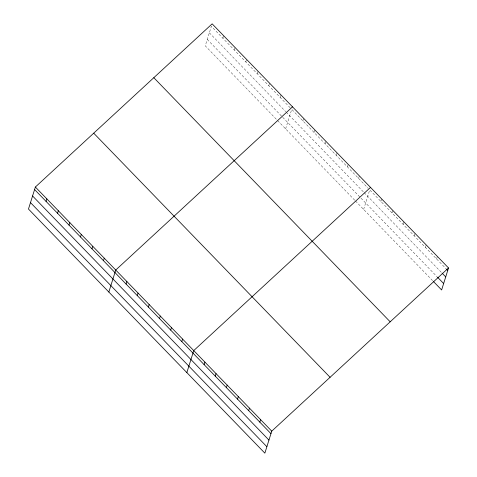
<?xml version="1.0" encoding="UTF-8"?>
<svg xmlns="http://www.w3.org/2000/svg" width="477" height="477" viewBox="0 0 477 477"><rect width="100%" height="100%" fill="white"/><g stroke="black" fill="none" stroke-linecap="round" stroke-linejoin="round"><path stroke-width="0.36" stroke-dasharray="2.38 1.79" d="M222.842 38.208L223.63 35.709M234.326 50.067L235.107 47.563M245.804 61.921L246.591 59.422M257.288 73.78L258.069 71.276M268.766 85.639L269.553 83.135M280.249 97.493L281.036 94.989M285.622 128.85L291.733 109.352L368.214 188.337M302.871 120.86L303.658 118.356M314.015 132.367L314.802 129.863M325.159 143.875L325.946 141.371M336.303 155.383L337.09 152.878M347.447 166.89L348.234 164.386M358.591 178.398L359.378 175.894M363.623 209.403L369.735 189.906L446.222 268.891M380.879 201.413L381.666 198.909M392.022 212.921L392.809 210.417M403.166 224.428L403.953 221.924M414.31 235.936L415.097 233.432M425.454 247.444L426.241 244.939M436.598 258.951L437.379 256.447M290.231 107.802L211.359 26.354L205.253 45.852L277.131 120.085M209.343 32.788L285.723 111.66M286.218 112.178L363.665 192.153M364.172 192.678L441.672 272.713M207.268 39.418L437.063 276.726M277.632 120.603L355.013 200.513M355.52 201.038L433.021 281.066"/><path stroke-width="0.72" d="M35.37 187.038L28.477 209.045L264.854 453.15L271.747 431.148L448.523 267.955L212.146 23.85L35.37 187.038L271.747 431.148M46.066 201.401L46.853 198.897M57.55 213.255L58.331 210.751M69.028 225.114L69.815 222.61M80.512 236.968L81.293 234.463M91.989 248.827L92.776 246.323M103.473 260.68L104.26 258.176M108.845 292.037L115.738 270.036L292.514 106.848M126.095 284.048L126.882 281.543M137.239 295.555L138.026 293.051M148.383 307.063L149.17 304.559M159.527 318.57L160.314 316.066M170.671 330.078L171.458 327.574M181.815 341.586L182.602 339.081M186.847 372.597L193.745 350.589L370.522 187.401M204.102 364.601L204.889 362.097M215.246 376.109L216.033 373.604M226.39 387.616L227.177 385.118M237.534 399.124L238.321 396.625M248.678 410.631L249.465 408.133M259.822 422.145L260.603 419.641M448.523 267.955L441.63 289.962L433.527 281.591M446.728 269.416L447.742 270.459M442.179 273.232L445.727 276.898M437.57 277.25L443.646 283.523M153.809 77.703L390.192 321.808M93.707 133.184L330.084 377.295M34.582 189.542L270.966 433.653M32.567 195.975L268.95 440.086M30.492 202.606L266.87 446.716"/></g></svg>
